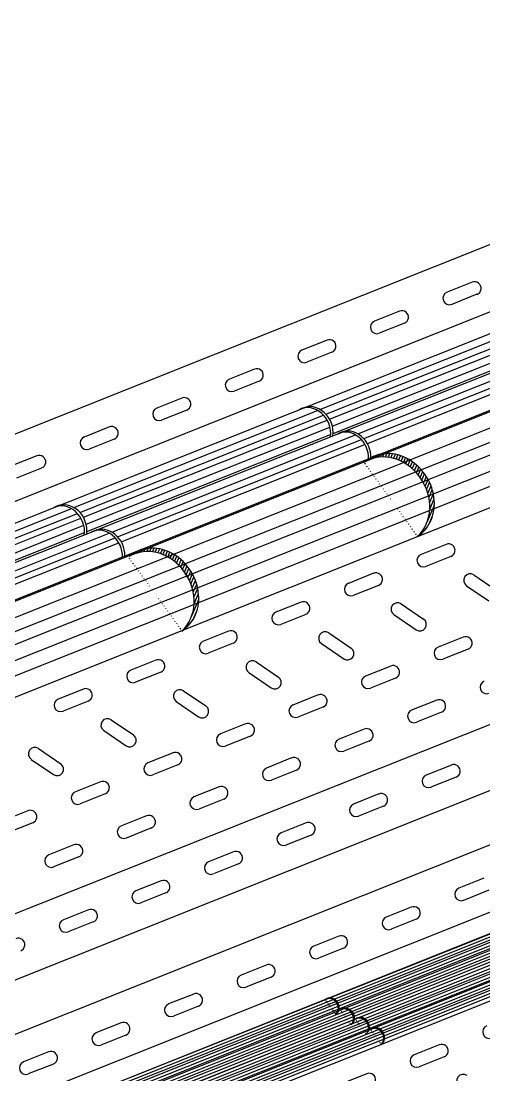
# Model space of a CAD drawing. Header units: millimetres. Extents: x -1335 to 33749, y 2338 to 5277.
# Drawn here: x 32466.3 to 32534.1, y 4370.7 to 4525 of the extents above; entities that cross this region are included whole.
import ezdxf

# ---------------------------------------------------------------- set-up
doc = ezdxf.new("R2010")
doc.units = ezdxf.units.MM
doc.layers.add('metraj', color=7, linetype='Continuous')

msp = doc.modelspace()

# ---------------------------------------------------------------- hatches: boundary and pattern name
at = {"layer": 'metraj', "linetype": 'ByBlock'}
h = msp.add_hatch(dxfattribs=at)
h.set_pattern_fill('ANSI31', color=8, scale=0.122809, angle=-8.2494, style=0)
h.set_pattern_definition([(66.750613, (32913.5627, 5070.8623), (-0.35825534, 0.1539141), [])])
edge = h.paths.add_edge_path()
edge.add_ellipse((32520.78, 4455.23), major_axis=(-3.51, 5.71), ratio=0.85704, start_angle=180.1505, end_angle=336.4021)
edge.add_ellipse((32520.78, 4455.23), major_axis=(-3.51, 5.71), ratio=0.85704, start_angle=336.4021, end_angle=343.5778)
edge.add_line((32518.8, 4461.56), (32517.31, 4460.97))
edge.add_ellipse((32520.78, 4455.23), major_axis=(-3.51, 5.71), ratio=0.85704, start_angle=359.5297, end_angle=366.7054)
edge.add_ellipse((32520.78, 4455.23), major_axis=(-3.51, 5.71), ratio=0.85704, start_angle=366.7054, end_angle=368.5068)
edge.add_ellipse((32520.11, 4454.73), major_axis=(-3.51, 5.71), ratio=0.85704, start_angle=188.5068, end_angle=360.1505, ccw=False)
h = msp.add_hatch(dxfattribs=at)
h.set_pattern_fill('ANSI31', color=8, scale=0.122809, angle=-8.2494, style=0)
h.set_pattern_definition([(66.750613, (32879.05478, 5057.01687), (-0.35825534, 0.1539141), [])])
edge = h.paths.add_edge_path()
edge.add_ellipse((32486.28, 4441.38), major_axis=(-3.51, 5.71), ratio=0.85704, start_angle=180.1505, end_angle=336.4021)
edge.add_ellipse((32486.28, 4441.38), major_axis=(-3.51, 5.71), ratio=0.85704, start_angle=336.4021, end_angle=343.5778)
edge.add_line((32484.29, 4447.72), (32482.8, 4447.12))
edge.add_ellipse((32486.28, 4441.38), major_axis=(-3.51, 5.71), ratio=0.85704, start_angle=359.5297, end_angle=366.7054)
edge.add_ellipse((32486.28, 4441.38), major_axis=(-3.51, 5.71), ratio=0.85704, start_angle=366.7054, end_angle=368.5068)
edge.add_ellipse((32485.6, 4440.88), major_axis=(-3.51, 5.71), ratio=0.85704, start_angle=188.5068, end_angle=360.1505, ccw=False)
h = msp.add_hatch(dxfattribs=at)
h.set_pattern_fill('ANSI31', color=8, scale=0.024562, angle=-8.2494, style=0)
h.set_pattern_definition([(66.750613, (32590.22802, 4503.80294), (-0.071651067, 0.03078282), [])])
edge = h.paths.add_edge_path()
edge.add_line((32511.28, 4381.94), (32510.98, 4381.82))
edge.add_ellipse((32511.67, 4380.68), major_axis=(-0.7, 1.14), ratio=0.85704, start_angle=359.5297, end_angle=368.5068)
edge.add_ellipse((32511.54, 4380.58), major_axis=(-0.7, 1.14), ratio=0.85704, start_angle=188.5068, end_angle=360.1505, ccw=False)
edge.add_ellipse((32511.67, 4380.68), major_axis=(-0.7, 1.14), ratio=0.85704, start_angle=180.1505, end_angle=343.5778)
h = msp.add_hatch(dxfattribs=at)
h.set_pattern_fill('ANSI31', color=8, scale=0.024562, angle=-8.2494, style=0)
h.set_pattern_definition([(66.750613, (32592.45464, 4502.285716), (-0.071651067, 0.03078282), [])])
edge = h.paths.add_edge_path()
edge.add_line((32513.5, 4380.43), (32513.2, 4380.31))
edge.add_ellipse((32513.9, 4379.16), major_axis=(-0.7, 1.14), ratio=0.85704, start_angle=359.5297, end_angle=368.5068)
edge.add_ellipse((32513.76, 4379.06), major_axis=(-0.7, 1.14), ratio=0.85704, start_angle=188.5068, end_angle=360.1505, ccw=False)
edge.add_ellipse((32513.9, 4379.16), major_axis=(-0.7, 1.14), ratio=0.85704, start_angle=180.1505, end_angle=343.5778)
h = msp.add_hatch(dxfattribs=at)
h.set_pattern_fill('ANSI31', color=8, scale=0.024562, angle=-8.2494, style=0)
h.set_pattern_definition([(66.750613, (32594.651, 4500.94386), (-0.071651067, 0.03078282), [])])
edge = h.paths.add_edge_path()
edge.add_line((32515.7, 4379.08), (32515.4, 4378.96))
edge.add_ellipse((32516.1, 4377.82), major_axis=(-0.7, 1.14), ratio=0.85704, start_angle=359.5297, end_angle=368.5068)
edge.add_ellipse((32515.96, 4377.72), major_axis=(-0.7, 1.14), ratio=0.85704, start_angle=188.5068, end_angle=360.1505, ccw=False)
edge.add_ellipse((32516.1, 4377.82), major_axis=(-0.7, 1.14), ratio=0.85704, start_angle=180.1505, end_angle=343.5778)
h = msp.add_hatch(dxfattribs=at)
h.set_pattern_fill('ANSI31', color=8, scale=0.024562, angle=-8.2494, style=0)
h.set_pattern_definition([(66.750613, (32596.87632, 4499.42683), (-0.071651067, 0.03078282), [])])
edge = h.paths.add_edge_path()
edge.add_line((32517.92, 4377.57), (32517.63, 4377.45))
edge.add_ellipse((32518.32, 4376.3), major_axis=(-0.7, 1.14), ratio=0.85704, start_angle=359.5297, end_angle=368.5068)
edge.add_ellipse((32518.19, 4376.2), major_axis=(-0.7, 1.14), ratio=0.85704, start_angle=188.5068, end_angle=360.1505, ccw=False)
edge.add_ellipse((32518.32, 4376.3), major_axis=(-0.7, 1.14), ratio=0.85704, start_angle=180.1505, end_angle=343.5778)

# ---------------------------------------------------------------- linework, layer by layer
for p, q in [((32617.04, 4525.02), (32304.5, 4400.33)), ((32316.98, 4392.3), (32625.64, 4515.45)), ((32615.52, 4514.55), (32302.98, 4389.86)), ((32322.05, 4388.53), (32629.26, 4511.09)), ((32333.53, 4373.41), (32639.46, 4495.47)), ((32677.13, 4478.73), (32364.59, 4354.04)), ((32451.03, 4434.34), (32552.35, 4474.77)), ((32675.64, 4468.46), (32363.11, 4343.77)), ((32435.94, 4351.85), (32701.65, 4457.86)), ((32438.17, 4350.33), (32703.88, 4456.34)), ((32440.37, 4348.99), (32706.07, 4455)), ((32442.59, 4347.48), (32708.3, 4453.49))]:
    msp.add_line(p, q, dxfattribs=at)
at = {"layer": 'metraj', "color": 8, "linetype": 'ByBlock'}
for p, q in [((32532.34, 4486.77), (32528.66, 4485.3)), ((32533.04, 4485), (32529.37, 4483.53)), ((32521.71, 4482.53), (32518.03, 4481.06)), ((32510.05, 4468.14), (32542.93, 4481.26)), ((32522.42, 4480.76), (32518.74, 4479.29)), ((32510.92, 4467.44), (32543.8, 4480.56)), ((32511.45, 4466.72), (32544.33, 4479.84)), ((32511.09, 4478.29), (32507.41, 4476.82)), ((32511.86, 4465.7), (32544.74, 4478.82)), ((32511.96, 4464.63), (32544.84, 4477.75)), ((32515.59, 4464.56), (32548.47, 4477.68)), ((32511.79, 4476.52), (32508.11, 4475.05)), ((32516.47, 4463.86), (32549.35, 4476.98)), ((32516.99, 4463.14), (32549.87, 4476.26)), ((32352.42, 4392.63), (32556.49, 4474.04)), ((32450.41, 4434.28), (32551.18, 4474.48)), ((32500.46, 4474.05), (32496.78, 4472.58)), ((32354.85, 4391.5), (32558.26, 4472.65)), ((32501.17, 4472.28), (32497.49, 4470.81)), ((32355.05, 4389.72), (32559.33, 4471.22)), ((32356.21, 4387.8), (32560.16, 4469.17)), ((32489.83, 4469.81), (32486.16, 4468.34)), ((32356.16, 4385.56), (32560.34, 4467.03)), ((32474, 4453.76), (32509.69, 4468)), ((32474.88, 4453.06), (32510.57, 4467.3)), ((32490.54, 4468.04), (32486.86, 4466.57)), ((32475.41, 4452.34), (32511.09, 4466.58)), ((32479.21, 4465.57), (32475.53, 4464.1)), ((32475.82, 4451.32), (32511.5, 4465.56)), ((32475.92, 4450.25), (32511.61, 4464.49)), ((32479.91, 4463.8), (32476.24, 4462.33)), ((32479.55, 4450.18), (32515.23, 4464.41)), ((32480.42, 4449.48), (32516.11, 4463.72)), ((32480.95, 4448.76), (32516.64, 4463)), ((32468.58, 4461.33), (32464.9, 4459.86)), ((32469.29, 4459.56), (32465.61, 4458.09)), ((32436.65, 4351.66), (32702.87, 4457.87)), ((32430.5, 4347.94), (32703.3, 4456.78)), ((32436.98, 4351.37), (32702.81, 4457.43)), ((32437.19, 4351.08), (32703.4, 4457.29)), ((32397.56, 4334.35), (32702.24, 4455.91)), ((32432.72, 4346.42), (32705.53, 4455.26)), ((32439.21, 4349.85), (32705.04, 4455.91)), ((32439.41, 4349.56), (32705.62, 4455.77)), ((32441.07, 4348.8), (32707.3, 4455.01)), ((32441.41, 4348.51), (32707.24, 4454.57)), ((32399.79, 4332.83), (32704.47, 4454.39)), ((32401.98, 4331.49), (32706.66, 4453.05)), ((32434.92, 4345.08), (32707.73, 4453.92)), ((32441.06, 4440.62), (32473.65, 4453.62)), ((32441.61, 4348.22), (32707.82, 4454.43)), ((32443.29, 4347.28), (32709.52, 4453.5)), ((32443.63, 4347), (32709.46, 4453.05)), ((32404.21, 4329.98), (32708.89, 4451.53)), ((32437.15, 4343.56), (32709.95, 4452.4)), ((32441.94, 4439.92), (32474.52, 4452.92)), ((32442.46, 4439.2), (32475.05, 4452.2)), ((32443.84, 4346.71), (32710.04, 4452.92)), ((32410.02, 4422.44), (32479.19, 4450.03)), ((32442.87, 4438.17), (32475.46, 4451.18)), ((32442.98, 4437.11), (32475.56, 4450.11)), ((32410.9, 4421.74), (32480.07, 4449.34)), ((32411.42, 4421.02), (32480.59, 4448.62)), ((32528.53, 4448.38), (32524.85, 4446.91)), ((32529.23, 4446.61), (32525.56, 4445.14)), ((32517.9, 4444.14), (32514.22, 4442.67)), ((32532.58, 4443.9), (32535.85, 4441.66)), ((32518.61, 4442.37), (32514.93, 4440.9)), ((32531.51, 4442.32), (32534.78, 4440.09)), ((32507.28, 4439.9), (32503.6, 4438.43)), ((32521.96, 4439.66), (32525.23, 4437.42)), ((32507.98, 4438.13), (32504.3, 4436.66)), ((32520.88, 4438.09), (32524.15, 4435.85)), ((32496.65, 4435.66), (32492.97, 4434.19)), ((32511.33, 4435.42), (32514.6, 4433.19)), ((32531.03, 4434.8), (32527.36, 4433.33)), ((32497.36, 4433.89), (32493.68, 4432.42)), ((32510.26, 4433.85), (32513.53, 4431.61)), ((32531.74, 4433.03), (32528.06, 4431.56)), ((32486.02, 4431.42), (32482.35, 4429.96)), ((32500.71, 4431.18), (32503.98, 4428.95)), ((32520.41, 4430.56), (32516.73, 4429.09)), ((32486.73, 4429.65), (32483.05, 4428.18)), ((32499.63, 4429.61), (32502.9, 4427.37)), ((32521.12, 4428.79), (32517.44, 4427.32)), ((32475.4, 4427.18), (32471.72, 4425.72)), ((32490.08, 4426.94), (32493.35, 4424.71)), ((32476.1, 4425.41), (32472.43, 4423.94)), ((32489.01, 4425.37), (32492.27, 4423.13)), ((32509.78, 4426.32), (32506.1, 4424.85)), ((32527.15, 4425.57), (32523.47, 4424.1)), ((32510.49, 4424.55), (32506.81, 4423.08)), ((32527.86, 4423.8), (32524.18, 4422.33)), ((32479.46, 4422.7), (32482.72, 4420.47)), ((32478.38, 4421.13), (32481.65, 4418.89)), ((32499.16, 4422.08), (32495.48, 4420.61)), ((32516.53, 4421.33), (32512.85, 4419.86)), ((32499.86, 4420.31), (32496.19, 4418.84)), ((32517.23, 4419.56), (32513.56, 4418.09)), ((32468.83, 4418.46), (32472.1, 4416.23)), ((32488.53, 4417.84), (32484.85, 4416.37)), ((32467.75, 4416.89), (32471.02, 4414.65)), ((32489.24, 4416.07), (32485.56, 4414.6)), ((32505.9, 4417.09), (32502.22, 4415.62)), ((32529.29, 4416.06), (32525.61, 4414.59)), ((32506.61, 4415.32), (32502.93, 4413.85)), ((32477.91, 4413.6), (32474.23, 4412.13)), ((32495.27, 4412.85), (32491.6, 4411.38)), ((32529.99, 4414.29), (32526.31, 4412.82)), ((32478.61, 4411.83), (32474.93, 4410.36)), ((32518.66, 4411.82), (32514.98, 4410.35)), ((32495.98, 4411.08), (32492.3, 4409.61)), ((32519.37, 4410.05), (32515.69, 4408.58)), ((32467.28, 4409.36), (32463.6, 4407.89)), ((32484.65, 4408.61), (32480.97, 4407.14)), ((32467.99, 4407.59), (32464.31, 4406.12)), ((32485.36, 4406.84), (32481.68, 4405.37)), ((32508.03, 4407.58), (32504.36, 4406.11)), ((32508.74, 4405.81), (32505.06, 4404.34)), ((32474.02, 4404.37), (32470.35, 4402.9)), ((32474.73, 4402.6), (32471.05, 4401.13)), ((32497.41, 4403.34), (32493.73, 4401.87)), ((32498.11, 4401.57), (32494.44, 4400.1)), ((32486.78, 4399.1), (32483.1, 4397.63)), ((32534.06, 4399.48), (32530.38, 4398.01)), ((32534.77, 4397.71), (32531.09, 4396.24)), ((32487.49, 4397.33), (32483.81, 4395.86)), ((32476.16, 4394.86), (32472.48, 4393.39)), ((32523.43, 4395.24), (32519.76, 4393.78)), ((32476.86, 4393.09), (32473.18, 4391.62)), ((32524.14, 4393.47), (32520.46, 4392)), ((32512.81, 4391), (32509.13, 4389.54)), ((32513.52, 4389.23), (32509.84, 4387.76)), ((32502.18, 4386.76), (32498.51, 4385.3)), ((32502.89, 4384.99), (32499.21, 4383.53)), ((32491.56, 4382.52), (32487.88, 4381.06)), ((32492.26, 4380.75), (32488.59, 4379.29)), ((32480.93, 4378.29), (32477.25, 4376.82)), ((32481.64, 4376.51), (32477.96, 4375.05)), ((32527.53, 4375.09), (32523.85, 4373.62)), ((32470.31, 4374.05), (32466.63, 4372.58)), ((32528.23, 4373.32), (32524.56, 4371.85)), ((32471.01, 4372.27), (32467.33, 4370.81)), ((32516.9, 4370.85), (32513.22, 4369.38))]:
    msp.add_line(p, q, dxfattribs=at)
at = {"layer": 'metraj', "color": 7, "linetype": 'ByBlock'}
for p, q in [((32693.34, 4467.55), (32380.8, 4342.86)), ((32393.28, 4334.83), (32701.94, 4457.98)), ((32691.83, 4457.09), (32379.29, 4332.39)), ((32438.87, 4350.14), (32705.1, 4456.36)), ((32399.68, 4327.54), (32709.83, 4451.28))]:
    msp.add_line(p, q, dxfattribs=at)
at = {"layer": 'metraj', "color": 8, "linetype": 'ByBlock'}
for centre, start, end in [((32532.69, 4485.88), 291.7506, 111.7506), ((32529.01, 4484.42), 111.7506, 291.7506), ((32522.06, 4481.64), 291.7506, 111.7506), ((32518.39, 4480.18), 111.7506, 291.7506), ((32511.44, 4477.4), 291.7506, 111.7506), ((32507.76, 4475.94), 111.7506, 291.7506), ((32500.81, 4473.16), 291.7506, 111.7506), ((32497.14, 4471.7), 111.7506, 291.7506), ((32490.19, 4468.92), 291.7506, 111.7506), ((32486.51, 4467.46), 111.7506, 291.7506), ((32479.56, 4464.69), 291.7506, 111.7506), ((32475.88, 4463.22), 111.7506, 291.7506), ((32468.94, 4460.45), 291.7506, 111.7506), ((32528.88, 4447.49), 291.7506, 111.7506), ((32525.2, 4446.03), 111.7506, 291.7506), ((32518.25, 4443.25), 291.7506, 111.7506), ((32532.05, 4443.11), 55.642, 235.642), ((32514.58, 4441.79), 111.7506, 291.7506), ((32507.63, 4439.02), 291.7506, 111.7506), ((32521.42, 4438.87), 55.642, 235.642), ((32503.95, 4437.55), 111.7506, 291.7506), ((32524.69, 4436.64), 235.642, 55.642), ((32497, 4434.78), 291.7506, 111.7506), ((32510.8, 4434.63), 55.642, 235.642), ((32531.39, 4433.91), 291.7506, 111.7506), ((32493.33, 4433.31), 111.7506, 291.7506), ((32514.06, 4432.4), 235.642, 55.642), ((32527.71, 4432.45), 111.7506, 291.7506), ((32486.38, 4430.54), 291.7506, 111.7506), ((32482.7, 4429.07), 111.7506, 291.7506), ((32500.17, 4430.39), 55.642, 235.642), ((32520.76, 4429.67), 291.7506, 111.7506), ((32503.44, 4428.16), 235.642, 55.642), ((32517.08, 4428.21), 111.7506, 291.7506), ((32534.45, 4427.45), 111.7506, 291.7506), ((32475.75, 4426.3), 291.7506, 111.7506), ((32489.54, 4426.15), 55.642, 235.642), ((32472.07, 4424.83), 111.7506, 291.7506), ((32510.14, 4425.43), 291.7506, 111.7506), ((32527.51, 4424.68), 291.7506, 111.7506), ((32492.81, 4423.92), 235.642, 55.642), ((32506.46, 4423.97), 111.7506, 291.7506), ((32523.83, 4423.21), 111.7506, 291.7506), ((32478.92, 4421.91), 55.642, 235.642), ((32499.51, 4421.19), 291.7506, 111.7506), ((32495.83, 4419.73), 111.7506, 291.7506), ((32516.88, 4420.44), 291.7506, 111.7506), ((32482.19, 4419.68), 235.642, 55.642), ((32513.2, 4418.97), 111.7506, 291.7506), ((32468.29, 4417.68), 55.642, 235.642), ((32488.88, 4416.95), 291.7506, 111.7506), ((32471.56, 4415.44), 235.642, 55.642), ((32485.21, 4415.49), 111.7506, 291.7506), ((32506.25, 4416.2), 291.7506, 111.7506), ((32529.64, 4415.17), 291.7506, 111.7506), ((32502.58, 4414.73), 111.7506, 291.7506), ((32525.96, 4413.7), 111.7506, 291.7506), ((32478.26, 4412.72), 291.7506, 111.7506), ((32495.63, 4411.96), 291.7506, 111.7506), ((32474.58, 4411.25), 111.7506, 291.7506), ((32491.95, 4410.5), 111.7506, 291.7506), ((32519.01, 4410.93), 291.7506, 111.7506), ((32515.33, 4409.46), 111.7506, 291.7506), ((32467.63, 4408.48), 291.7506, 111.7506), ((32485, 4407.72), 291.7506, 111.7506), ((32481.32, 4406.26), 111.7506, 291.7506), ((32508.39, 4406.69), 291.7506, 111.7506), ((32504.71, 4405.23), 111.7506, 291.7506), ((32474.38, 4403.48), 291.7506, 111.7506), ((32470.7, 4402.02), 111.7506, 291.7506), ((32497.76, 4402.45), 291.7506, 111.7506), ((32494.08, 4400.99), 111.7506, 291.7506), ((32487.14, 4398.21), 291.7506, 111.7506), ((32483.46, 4396.75), 111.7506, 291.7506), ((32530.74, 4397.13), 111.7506, 291.7506), ((32476.51, 4393.97), 291.7506, 111.7506), ((32523.79, 4394.36), 291.7506, 111.7506), ((32472.83, 4392.51), 111.7506, 291.7506), ((32520.11, 4392.89), 111.7506, 291.7506), ((32465.88, 4389.74), 291.7506, 111.7506), ((32513.16, 4390.12), 291.7506, 111.7506), ((32509.48, 4388.65), 111.7506, 291.7506), ((32502.54, 4385.88), 291.7506, 111.7506), ((32498.86, 4384.41), 111.7506, 291.7506), ((32491.91, 4381.64), 291.7506, 111.7506), ((32488.23, 4380.17), 111.7506, 291.7506), ((32481.28, 4377.4), 291.7506, 111.7506), ((32534.83, 4376.98), 111.7506, 291.7506), ((32477.61, 4375.93), 111.7506, 291.7506), ((32527.88, 4374.2), 291.7506, 111.7506), ((32470.66, 4373.16), 291.7506, 111.7506), ((32524.2, 4372.74), 111.7506, 291.7506), ((32466.98, 4371.69), 111.7506, 291.7506), ((32517.26, 4369.96), 291.7506, 111.7506), ((32531.05, 4369.82), 55.642, 235.642)]:
    msp.add_arc(centre, 0.953, start, end, dxfattribs=at)
at = {"layer": 'metraj', "linetype": 'ByBlock'}
for centre, major_axis, ratio, start_param, end_param in [((32508.62, 4465.12), (-1.59, 3), 0.847483, 3.988461, 6.252957), ((32508.97, 4465.26), (-1.59, 3), 0.847483, 3.987491, 6.26471), ((32514.16, 4461.54), (-1.59, 3), 0.847483, 4.097126, 6.252957), ((32514.51, 4461.68), (-1.59, 3), 0.847483, 4.096222, 6.26471), ((32520.78, 4455.23), (-3.51, 5.71), 0.85704, 3.144219, 6.431657), ((32520.11, 4454.73), (-3.51, 5.71), 0.85704, 3.290065, 6.285812), ((32472.57, 4450.74), (-1.59, 3), 0.847483, 3.988461, 6.252957), ((32472.93, 4450.88), (-1.59, 3), 0.847483, 3.987491, 6.26471), ((32478.12, 4447.15), (-1.59, 3), 0.847483, 4.097126, 6.252957), ((32478.47, 4447.3), (-1.59, 3), 0.847483, 4.096222, 6.26471), ((32486.28, 4441.38), (-3.51, 5.71), 0.85704, 3.144219, 6.431657), ((32485.6, 4440.88), (-3.51, 5.71), 0.85704, 3.290065, 6.285812), ((32511.54, 4380.58), (-0.7, 1.14), 0.85704, 3.290065, 6.285812), ((32513.9, 4379.16), (-0.7, 1.14), 0.85704, 3.144219, 6.431657), ((32513.76, 4379.06), (-0.7, 1.14), 0.85704, 3.290065, 6.285812), ((32516.1, 4377.82), (-0.7, 1.14), 0.85704, 3.780894, 6.431657), ((32515.96, 4377.72), (-0.7, 1.14), 0.85704, 3.825427, 6.285812), ((32518.32, 4376.3), (-0.7, 1.14), 0.85704, 3.144219, 6.431657), ((32518.19, 4376.2), (-0.7, 1.14), 0.85704, 3.290065, 6.285812)]:
    msp.add_ellipse(centre, major_axis=major_axis, ratio=ratio, start_param=start_param, end_param=end_param, dxfattribs=at)
at = {"layer": 'metraj', "color": 7, "linetype": 'ByBlock'}
msp.add_ellipse((32511.67, 4380.68), major_axis=(-0.7, 1.14), ratio=0.85704, start_param=3.144219, end_param=6.431657, dxfattribs=at)

doc.saveas('drawing.dxf')
